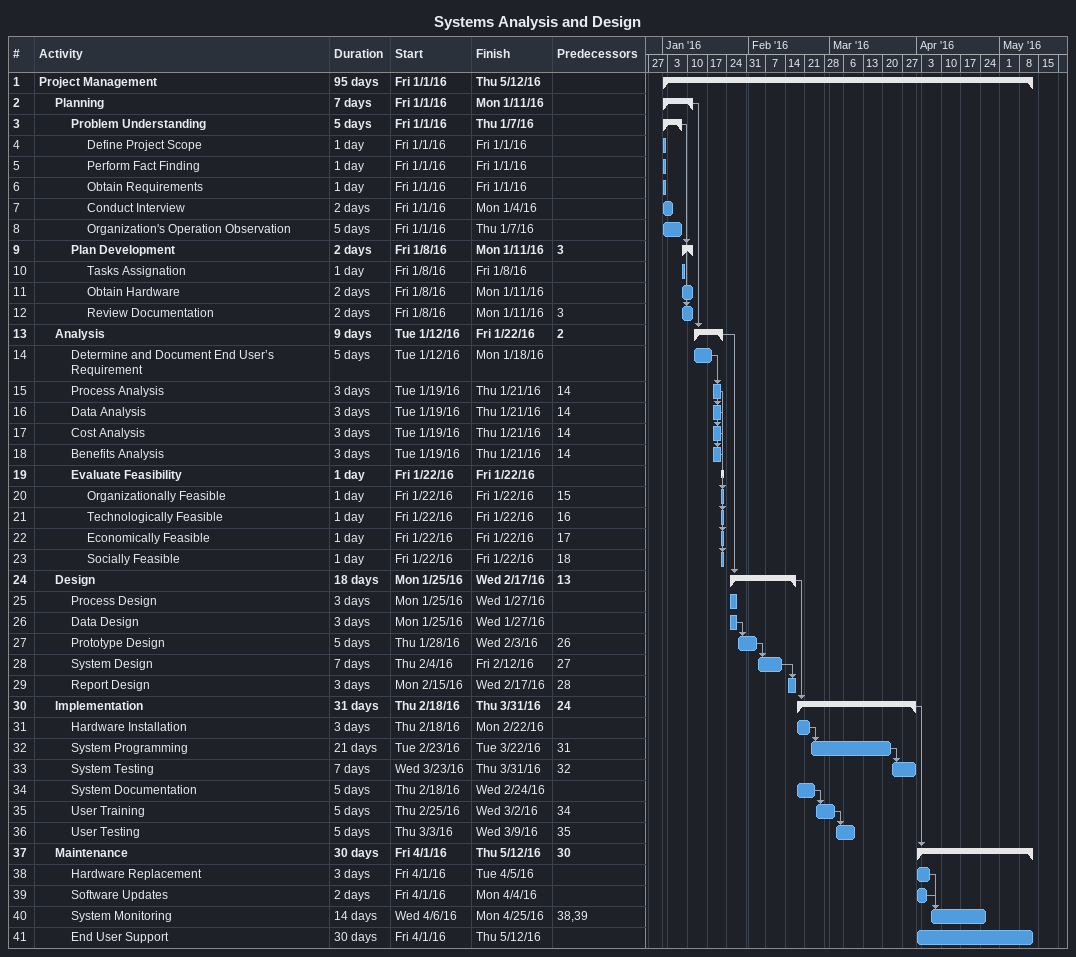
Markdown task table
Systems Analysis and Design

| ID | Level | Task | Duration | Start | Finish | Predecessors |
|---|---|---|---|---|---|---|
| 1 | 1 | **Project Management** | 95d | 2016-01-01 | 2016-05-12 |  |
| 2 | 2 | **Planning** | 7d | 2016-01-01 | 2016-01-11 |  |
| 3 | 3 | **Problem Understanding** | 5d | 2016-01-01 | 2016-01-07 |  |
| 4 | 4 | Define Project Scope | 1d | 2016-01-01 | 2016-01-01 |  |
| 5 | 4 | Perform Fact Finding | 1d | 2016-01-01 | 2016-01-01 |  |
| 6 | 4 | Obtain Requirements | 1d | 2016-01-01 | 2016-01-01 |  |
| 7 | 4 | Conduct Interview | 2d | 2016-01-01 | 2016-01-04 |  |
| 8 | 4 | Organization's Operation Observation | 5d | 2016-01-01 | 2016-01-07 |  |
| 9 | 3 | **Plan Development** | 2d | 2016-01-08 | 2016-01-11 | 3 |
| 10 | 4 | Tasks Assignation | 1d | 2016-01-08 | 2016-01-08 |  |
| 11 | 4 | Obtain Hardware | 2d | 2016-01-08 | 2016-01-11 |  |
| 12 | 4 | Review Documentation | 2d | 2016-01-08 | 2016-01-11 | 3 |
| 13 | 2 | **Analysis** | 9d | 2016-01-12 | 2016-01-22 | 2 |
| 14 | 3 | Determine and Document End User’s Requirement | 5d | 2016-01-12 | 2016-01-18 |  |
| 15 | 3 | Process Analysis | 3d | 2016-01-19 | 2016-01-21 | 14 |
| 16 | 3 | Data Analysis | 3d | 2016-01-19 | 2016-01-21 | 14 |
| 17 | 3 | Cost Analysis | 3d | 2016-01-19 | 2016-01-21 | 14 |
| 18 | 3 | Benefits Analysis | 3d | 2016-01-19 | 2016-01-21 | 14 |
| 19 | 3 | **Evaluate Feasibility** | 1d | 2016-01-22 | 2016-01-22 |  |
| 20 | 4 | Organizationally Feasible | 1d | 2016-01-22 | 2016-01-22 | 15 |
| 21 | 4 | Technologically Feasible | 1d | 2016-01-22 | 2016-01-22 | 16 |
| 22 | 4 | Economically Feasible | 1d | 2016-01-22 | 2016-01-22 | 17 |
| 23 | 4 | Socially Feasible | 1d | 2016-01-22 | 2016-01-22 | 18 |
| 24 | 2 | **Design** | 18d | 2016-01-25 | 2016-02-17 | 13 |
| 25 | 3 | Process Design | 3d | 2016-01-25 | 2016-01-27 |  |
| 26 | 3 | Data Design | 3d | 2016-01-25 | 2016-01-27 |  |
| 27 | 3 | Prototype Design | 5d | 2016-01-28 | 2016-02-03 | 26 |
| 28 | 3 | System Design | 7d | 2016-02-04 | 2016-02-12 | 27 |
| 29 | 3 | Report Design | 3d | 2016-02-15 | 2016-02-17 | 28 |
| 30 | 2 | **Implementation** | 31d | 2016-02-18 | 2016-03-31 | 24 |
| 31 | 3 | Hardware Installation | 3d | 2016-02-18 | 2016-02-22 |  |
| 32 | 3 | System Programming | 21d | 2016-02-23 | 2016-03-22 | 31 |
| 33 | 3 | System Testing | 7d | 2016-03-23 | 2016-03-31 | 32 |
| 34 | 3 | System Documentation | 5d | 2016-02-18 | 2016-02-24 |  |
| 35 | 3 | User Training | 5d | 2016-02-25 | 2016-03-02 | 34 |
| 36 | 3 | User Testing | 5d | 2016-03-03 | 2016-03-09 | 35 |
| 37 | 2 | **Maintenance** | 30d | 2016-04-01 | 2016-05-12 | 30 |
| 38 | 3 | Hardware Replacement | 3d | 2016-04-01 | 2016-04-05 |  |
| 39 | 3 | Software Updates | 2d | 2016-04-01 | 2016-04-04 |  |
| 40 | 3 | System Monitoring | 14d | 2016-04-06 | 2016-04-25 | 38, 39 |
| 41 | 3 | End User Support | 30d | 2016-04-01 | 2016-05-12 |  |
